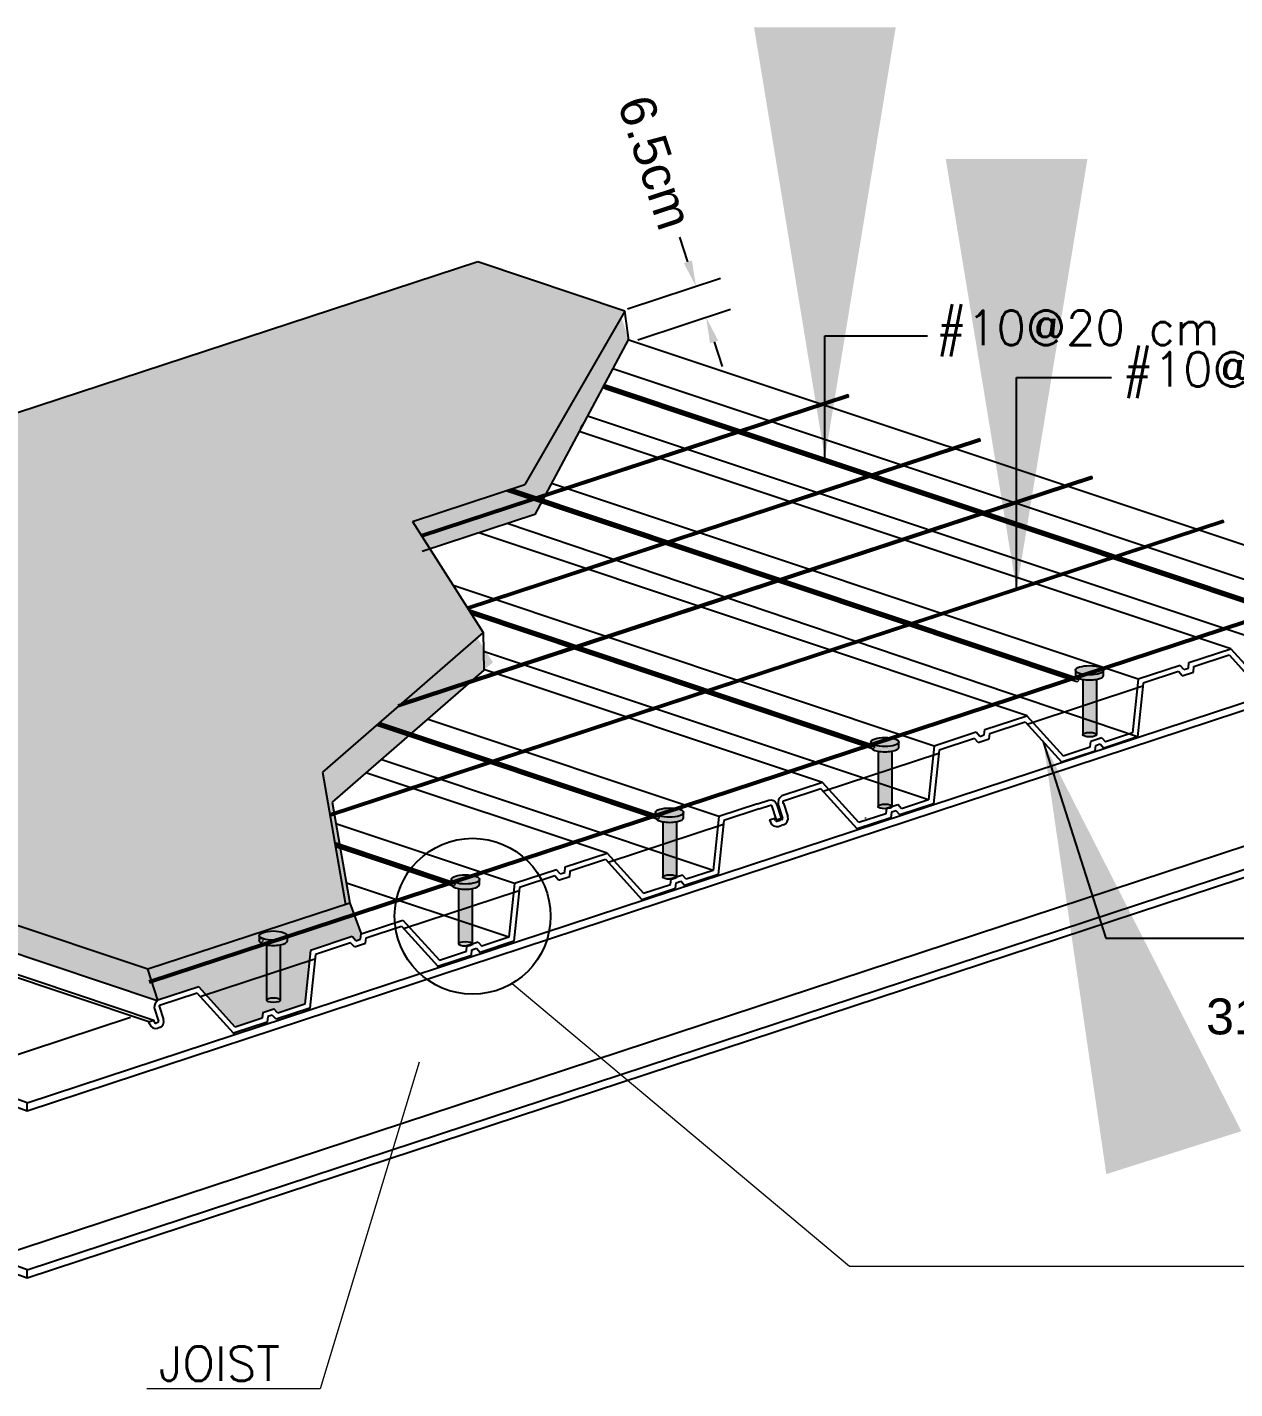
# Model space of a CAD drawing. Header units: inches. Extents: x 1387 to 2676, y -3005 to -2136.
# Drawn here: x 2518.13 to 2526.54, y -2975.1 to -2965.63 of the extents above; entities that cross this region are included whole.
import ezdxf
from ezdxf.enums import TextEntityAlignment as Align

# ---------------------------------------------------------------- set-up
doc = ezdxf.new("R2010")
doc.units = ezdxf.units.IN
doc.header["$MEASUREMENT"] = 0
doc.linetypes.add('HIDDEN', pattern=[0.375, 0.25, -0.125])
for name, color, linetype, lineweight in [('2', 2, 'Continuous', 9), ('27', 122, 'Continuous', 25), ('30', 86, 'Continuous', 18)]:
    doc.layers.add(name, color=color, linetype=linetype, lineweight=lineweight)
for name, color, linetype in [('4', 4, 'Continuous'), ('7', 7, 'Continuous'), ('8', 1, 'HIDDEN'), ('9', 9, 'Continuous'), ('DIMLINES', 4, 'Continuous')]:
    doc.layers.add(name, color=color, linetype=linetype)
doc.styles.add('Akam', font='romansp.shx')
doc.styles.add('ROMANS', font='ROMANS')
doc.styles.get("Standard").update_dxf_attribs({"font": 'arial.ttf'})
doc.dimstyles.new('LEADER ARROW', dxfattribs={"dimtxt": 2, "dimasz": 3, "dimexe": 2, "dimexo": 2, "dimgap": 1, "dimtad": 1, "dimdec": 0, "dimzin": 0, "dimdsep": 46, "dimtxsty": 'ROMANS', "dimcen": 0.09, "dimclrd": 86, "dimclre": 86, "dimclrt": 60, "dimadec": 0, "dimazin": 0, "dimtfac": 1, "dimtdec": 0, "dimtofl": 0, "dimtmove": 0, "dimatfit": 3, "dimfxl": 7, "dimfxlon": 1, "dimtolj": 1, "dimtzin": 0, "dimarcsym": 0})
doc.dimstyles.get("Standard").update_dxf_attribs({"dimtxt": 0.25, "dimasz": 0.18, "dimexe": 0.18, "dimexo": 0.0625, "dimgap": 0.09, "dimtad": 0, "dimdec": 0, "dimlfac": 100, "dimzin": 0, "dimdsep": 46, "dimtxsty": 'Standard', "dimcen": 0.09, "dimadec": 0, "dimazin": 0, "dimtfac": 1, "dimtdec": 0, "dimtofl": 0, "dimtmove": 0, "dimatfit": 3, "dimfxl": 1, "dimtolj": 1, "dimtzin": 0, "dimarcsym": 0})
pattern_1 = [(68.134, (2478.8464, -3006.798), (8.2795, 1.9319), [0.8856, -9.7417]), (13.134, (2478.846, -3006.798), (-4.3215, 7.9308), [0.7085, -7.7934]), (118.585, (2479.536, -3006.637), (3.958, 9.8627), [0.7527, -8.2792]), (64.319, (2478.111, -3004.554), (12.5845, 2.065), [1.3284, -14.6125]), (114.77, (2479.16, -3004.381), (6.9083, 14.3663), [1.129, -12.4187]), (9.318, (2478.111, -3004.554), (6.9083, 14.3662), [1.0627, -11.69]), (39.134, (2479.417, -3004.747), (8.178, -2.3243), [0.8856, -9.7417]), (344.134, (2479.417, -3004.747), (0.0653, 9.0316), [0.7085, -7.7934]), (89.586, (2480.099, -3004.941), (8.2433, 6.7073), [0.7527, -8.2792]), (55.6344, (2478.8464, -3006.7978), (-1.08701, 3.7803), [0, -7.6989, 0, -7.91144, 0, -7.82288]), (25.634, (2478.8464, -3006.798), (1.5025, 5.39277), [0, -4.5107, 0, -7.52177, 0, -2.98155]), (345.6344, (2476.344, -3007.6174), (6.07322, 1.70883), [0, -2.95203, 0, -9.21033, 0, -12.2214]), (335.634, (2475.222, -3007.985), (6.17637, 3.2667), [0, -3.83764, 0, -6.1166, 0, -8.67897])]

# ---------------------------------------------------------------- blocks, each defined once
blk = doc.blocks.new('*D444')
at = {"layer": 'Defpoints', "color": 0, "transparency": 16777216}
for p in [(2522.2529, -2967.6046), (2522.8588, -2967.6448), (2522.3235, -2967.8201)]:
    blk.add_point(p, dxfattribs=at)
at = {"layer": 'DIMLINES', "color": 0, "lineweight": -2, "transparency": 16777216}
for p, q in [((2522.7322, -2967.2583), (2522.6762, -2967.0872)), ((2522.3123, -2967.5852), (2522.9593, -2967.3733)), ((2522.3829, -2967.8006), (2523.0299, -2967.5887)), ((2522.9148, -2967.8158), (2522.9709, -2967.9869))]:
    blk.add_line(p, q, dxfattribs=at)
at = {"layer": 'DIMLINES', "color": 0, "transparency": 16777216}
for points in [[(2522.7607, -2967.2489), (2522.7037, -2967.2676), (2522.7883, -2967.4293)], [(2522.9434, -2967.8065), (2522.8863, -2967.8252), (2522.8588, -2967.6448)]]:
    blk.add_solid(points, dxfattribs=at)
at = {"layer": 'DIMLINES', "color": 0, "transparency": 16777216, "insert": (2522.5057, -2966.5667), "char_height": 0.25, "attachment_point": 5, "rotation": 288.13437}
blk.add_mtext('\\A1;6.5cm', dxfattribs=at)
blk = doc.blocks.new('*D461')
at = {"layer": 'Defpoints', "color": 0, "transparency": 16777216}
for p in [(2527.8527, -2972.5123), (2527.8527, -2973.1633), (2528.7315, -2973.1633)]:
    blk.add_point(p, dxfattribs=at)
at = {"layer": 'DIMLINES', "color": 0, "lineweight": -2, "transparency": 16777216}
for p, q in [((2527.8527, -2973.1008), (2527.8527, -2972.3323)), ((2528.7315, -2973.1008), (2528.7315, -2972.3323)), ((2527.8527, -2972.5123), (2527.6727, -2972.5123)), ((2528.5515, -2972.5123), (2528.0327, -2972.5123))]:
    blk.add_line(p, q, dxfattribs=at)
at = {"layer": 'DIMLINES', "color": 0, "transparency": 16777216}
for points in [[(2528.0327, -2972.4823), (2528.0327, -2972.5423), (2527.8527, -2972.5123)], [(2528.5515, -2972.4823), (2528.5515, -2972.5423), (2528.7315, -2972.5123)]]:
    blk.add_solid(points, dxfattribs=at)
at = {"layer": 'DIMLINES', "color": 0, "transparency": 16777216, "insert": (2526.9705, -2972.5123), "char_height": 0.25, "attachment_point": 5}
blk.add_mtext('\\A1;31.7mm', dxfattribs=at)

msp = doc.modelspace()

# ---------------------------------------------------------------- hatches: boundary and pattern name
msp.add_hatch(color=252).paths.add_polyline_path([(2512.673347, -2970.074798), (2518.972506, -2972.18273), (2520.349505, -2971.731743), (2520.187412, -2970.810752), (2521.306742, -2969.837715), (2520.814237, -2969.065995), (2521.597767, -2968.808755), (2522.293986, -2967.602646), (2521.268923, -2967.259622)])
h = msp.add_hatch(color=5)
h.set_gradient(color1=(0, 0, 255), color2=(0, 0, 214), one_color=1, tint=0.42)
edge = h.paths.add_edge_path(flags=17)
edge.add_arc((2524.017938, -2970.633637), 0.013947, 0, 360)
edge = h.paths.add_edge_path()
edge.add_line((2524.017938, -2970.647584), (2519.037329, -2968.981457))
edge.add_line((2519.049992, -2968.9578), (2524.017938, -2970.61969))
edge.add_line((2524.003991, -2970.633637), (2519.041542, -2968.973585))
edge.add_line((2524.031884, -2970.633637), (2519.04578, -2968.965669))
h = msp.add_hatch(color=5)
h.set_gradient(color1=(0, 0, 255), color2=(112, 112, 255), one_color=1, tint=0.72)
edge = h.paths.add_edge_path()
edge.add_ellipse((2525.528556, -2970.10087), major_axis=(0.097652, 0), ratio=0.32927048, start_angle=180, end_angle=360)
edge.add_ellipse((2525.528556, -2970.10087), major_axis=(0.097652, 0), ratio=0.32927048, start_angle=0, end_angle=180)
h = msp.add_hatch(color=5)
h.set_gradient(color1=(0, 0, 255), color2=(143, 143, 255), one_color=1, tint=0.78)
edge = h.paths.add_edge_path()
edge.add_ellipse((2525.528556, -2970.136883), major_axis=(0.097652, 0), ratio=0.32927048, start_angle=300.7986893, end_angle=360)
edge.add_line((2525.626208, -2970.136883), (2525.626208, -2970.101571))
edge.add_ellipse((2525.528556, -2970.10087), major_axis=(0.097652, 0), ratio=0.32927048, start_angle=180, end_angle=360, ccw=False)
edge.add_line((2525.430904, -2970.101571), (2525.430904, -2970.136883))
edge.add_ellipse((2525.528556, -2970.136883), major_axis=(0.097652, 0), ratio=0.32927048, start_angle=180, end_angle=240.7923119)
edge.add_ellipse((2525.528556, -2970.136883), major_axis=(0.097652, 0), ratio=0.32927048, start_angle=240.7923119, end_angle=300.7986893)
h = msp.add_hatch(color=5)
h.set_gradient(color1=(0, 0, 255), color2=(204, 204, 255), one_color=1, tint=0.9)
edge = h.paths.add_edge_path()
edge.add_ellipse((2525.528556, -2970.136883), major_axis=(0.097652, 0), ratio=0.32927048, start_angle=240.7923119, end_angle=300.7986893, ccw=False)
edge.add_line((2525.480905, -2970.164948), (2525.480905, -2970.548527))
edge.add_ellipse((2525.529731, -2970.549419), major_axis=(0.048826, 0), ratio=0.32927048, start_angle=0, end_angle=180, ccw=False)
edge.add_line((2525.578557, -2970.548527), (2525.578557, -2970.164502))
edge = h.paths.add_edge_path()
edge.add_ellipse((2525.529731, -2970.549419), major_axis=(0.048826, 0), ratio=0.32927048, start_angle=0, end_angle=180)
edge.add_ellipse((2525.529731, -2970.549419), major_axis=(0.048826, 0), ratio=0.32927048, start_angle=180, end_angle=360)
h = msp.add_hatch(color=5)
h.set_gradient(color1=(0, 0, 255), color2=(112, 112, 255), one_color=1, tint=0.72)
edge = h.paths.add_edge_path()
edge.add_ellipse((2524.104006, -2970.60054), major_axis=(0.097652, 0), ratio=0.32927048, start_angle=180, end_angle=360)
edge.add_ellipse((2524.104006, -2970.60054), major_axis=(0.097652, 0), ratio=0.32927048, start_angle=0, end_angle=180)
h = msp.add_hatch(color=5)
h.set_gradient(color1=(0, 0, 255), color2=(143, 143, 255), one_color=1, tint=0.78)
edge = h.paths.add_edge_path()
edge.add_ellipse((2524.104006, -2970.636552), major_axis=(0.097652, 0), ratio=0.32927048, start_angle=300.7986893, end_angle=360)
edge.add_line((2524.201658, -2970.636552), (2524.201658, -2970.60124))
edge.add_ellipse((2524.104006, -2970.60054), major_axis=(0.097652, 0), ratio=0.32927048, start_angle=180, end_angle=360, ccw=False)
edge.add_line((2524.006354, -2970.60124), (2524.006354, -2970.636552))
edge.add_ellipse((2524.104006, -2970.636552), major_axis=(0.097652, 0), ratio=0.32927048, start_angle=180, end_angle=240.7923119)
edge.add_ellipse((2524.104006, -2970.636552), major_axis=(0.097652, 0), ratio=0.32927048, start_angle=240.7923119, end_angle=300.7986893)
h = msp.add_hatch(color=5)
h.set_gradient(color1=(0, 0, 255), color2=(204, 204, 255), one_color=1, tint=0.9)
edge = h.paths.add_edge_path()
edge.add_ellipse((2524.104006, -2970.636552), major_axis=(0.097652, 0), ratio=0.32927048, start_angle=240.7923119, end_angle=300.7986893, ccw=False)
edge.add_line((2524.056354, -2970.664618), (2524.056354, -2971.048196))
edge.add_ellipse((2524.10518, -2971.049088), major_axis=(0.048826, 0), ratio=0.32927048, start_angle=0, end_angle=180, ccw=False)
edge.add_line((2524.154006, -2971.048196), (2524.154006, -2970.664171))
edge = h.paths.add_edge_path()
edge.add_ellipse((2524.10518, -2971.049088), major_axis=(0.048826, 0), ratio=0.32927048, start_angle=0, end_angle=180)
edge.add_ellipse((2524.10518, -2971.049088), major_axis=(0.048826, 0), ratio=0.32927048, start_angle=180, end_angle=360)
h = msp.add_hatch(color=5)
h.set_gradient(color1=(0, 0, 255), color2=(112, 112, 255), one_color=1, tint=0.72)
edge = h.paths.add_edge_path()
edge.add_ellipse((2522.604866, -2971.09153), major_axis=(0.097652, 0), ratio=0.32927048, start_angle=180, end_angle=360)
edge.add_ellipse((2522.604866, -2971.09153), major_axis=(0.097652, 0), ratio=0.32927048, start_angle=0, end_angle=180)
h = msp.add_hatch(color=5)
h.set_gradient(color1=(0, 0, 255), color2=(143, 143, 255), one_color=1, tint=0.78)
edge = h.paths.add_edge_path()
edge.add_ellipse((2522.604866, -2971.127542), major_axis=(0.097652, 0), ratio=0.32927048, start_angle=300.7986893, end_angle=360)
edge.add_line((2522.702518, -2971.127542), (2522.702518, -2971.092231))
edge.add_ellipse((2522.604866, -2971.09153), major_axis=(0.097652, 0), ratio=0.32927048, start_angle=180, end_angle=360, ccw=False)
edge.add_line((2522.507214, -2971.092231), (2522.507214, -2971.127542))
edge.add_ellipse((2522.604866, -2971.127542), major_axis=(0.097652, 0), ratio=0.32927048, start_angle=180, end_angle=240.7923119)
edge.add_ellipse((2522.604866, -2971.127542), major_axis=(0.097652, 0), ratio=0.32927048, start_angle=240.7923119, end_angle=300.7986893)
h = msp.add_hatch(color=5)
h.set_gradient(color1=(0, 0, 255), color2=(204, 204, 255), one_color=1, tint=0.9)
edge = h.paths.add_edge_path()
edge.add_ellipse((2522.604866, -2971.127542), major_axis=(0.097652, 0), ratio=0.32927048, start_angle=240.7923119, end_angle=300.7986893, ccw=False)
edge.add_line((2522.557214, -2971.155608), (2522.557214, -2971.539186))
edge.add_ellipse((2522.60604, -2971.540079), major_axis=(0.048826, 0), ratio=0.32927048, start_angle=0, end_angle=180, ccw=False)
edge.add_line((2522.654866, -2971.539186), (2522.654866, -2971.155162))
edge = h.paths.add_edge_path()
edge.add_ellipse((2522.60604, -2971.540079), major_axis=(0.048826, 0), ratio=0.32927048, start_angle=0, end_angle=180)
edge.add_ellipse((2522.60604, -2971.540079), major_axis=(0.048826, 0), ratio=0.32927048, start_angle=180, end_angle=360)
h = msp.add_hatch(color=5)
h.set_gradient(color1=(0, 0, 255), color2=(112, 112, 255), one_color=1, tint=0.72)
edge = h.paths.add_edge_path()
edge.add_ellipse((2521.183295, -2971.557115), major_axis=(0.097652, 0), ratio=0.32927048, start_angle=180, end_angle=360)
edge.add_ellipse((2521.183295, -2971.557115), major_axis=(0.097652, 0), ratio=0.32927048, start_angle=0, end_angle=180)
h = msp.add_hatch(color=5)
h.set_gradient(color1=(0, 0, 255), color2=(143, 143, 255), one_color=1, tint=0.78)
edge = h.paths.add_edge_path()
edge.add_ellipse((2521.183295, -2971.593128), major_axis=(0.097652, 0), ratio=0.32927048, start_angle=300.7986893, end_angle=360)
edge.add_line((2521.280947, -2971.593128), (2521.280947, -2971.557816))
edge.add_ellipse((2521.183295, -2971.557115), major_axis=(0.097652, 0), ratio=0.32927048, start_angle=180, end_angle=360, ccw=False)
edge.add_line((2521.085643, -2971.557816), (2521.085643, -2971.593128))
edge.add_ellipse((2521.183295, -2971.593128), major_axis=(0.097652, 0), ratio=0.32927048, start_angle=180, end_angle=240.7923119)
edge.add_ellipse((2521.183295, -2971.593128), major_axis=(0.097652, 0), ratio=0.32927048, start_angle=240.7923119, end_angle=300.7986893)
h = msp.add_hatch(color=5)
h.set_gradient(color1=(0, 0, 255), color2=(204, 204, 255), one_color=1, tint=0.9)
edge = h.paths.add_edge_path()
edge.add_ellipse((2521.183295, -2971.593128), major_axis=(0.097652, 0), ratio=0.32927048, start_angle=240.7923119, end_angle=300.7986893, ccw=False)
edge.add_line((2521.135643, -2971.621193), (2521.135643, -2972.004772))
edge.add_ellipse((2521.184469, -2972.005664), major_axis=(0.048826, 0), ratio=0.32927048, start_angle=0, end_angle=180, ccw=False)
edge.add_line((2521.233295, -2972.004772), (2521.233295, -2971.620747))
edge = h.paths.add_edge_path()
edge.add_ellipse((2521.184469, -2972.005664), major_axis=(0.048826, 0), ratio=0.32927048, start_angle=0, end_angle=180)
edge.add_ellipse((2521.184469, -2972.005664), major_axis=(0.048826, 0), ratio=0.32927048, start_angle=180, end_angle=360)
h = msp.add_hatch(color=5)
h.set_gradient(color1=(0, 0, 255), color2=(112, 112, 255), one_color=1, tint=0.72)
edge = h.paths.add_edge_path()
edge.add_ellipse((2519.846002, -2971.947999), major_axis=(0.097652, 0), ratio=0.32927048, start_angle=180, end_angle=360)
edge.add_ellipse((2519.846002, -2971.947999), major_axis=(0.097652, 0), ratio=0.32927048, start_angle=0, end_angle=180)
h = msp.add_hatch(color=5)
h.set_gradient(color1=(0, 0, 255), color2=(143, 143, 255), one_color=1, tint=0.78)
edge = h.paths.add_edge_path()
edge.add_ellipse((2519.846002, -2971.984011), major_axis=(0.097652, 0), ratio=0.32927048, start_angle=300.7986893, end_angle=360)
edge.add_line((2519.943654, -2971.984011), (2519.943654, -2971.948699))
edge.add_ellipse((2519.846002, -2971.947999), major_axis=(0.097652, 0), ratio=0.32927048, start_angle=180, end_angle=360, ccw=False)
edge.add_line((2519.74835, -2971.948699), (2519.74835, -2971.984011))
edge.add_ellipse((2519.846002, -2971.984011), major_axis=(0.097652, 0), ratio=0.32927048, start_angle=180, end_angle=240.7923119)
edge.add_ellipse((2519.846002, -2971.984011), major_axis=(0.097652, 0), ratio=0.32927048, start_angle=240.7923119, end_angle=300.7986893)
h = msp.add_hatch(color=5)
h.set_gradient(color1=(0, 0, 255), color2=(204, 204, 255), one_color=1, tint=0.9)
edge = h.paths.add_edge_path()
edge.add_ellipse((2519.846002, -2971.984011), major_axis=(0.097652, 0), ratio=0.32927048, start_angle=240.7923119, end_angle=300.7986893, ccw=False)
edge.add_line((2519.79835, -2972.012077), (2519.79835, -2972.395655))
edge.add_ellipse((2519.847176, -2972.396547), major_axis=(0.048826, 0), ratio=0.32927048, start_angle=0, end_angle=180, ccw=False)
edge.add_line((2519.896002, -2972.395655), (2519.896002, -2972.01163))
edge = h.paths.add_edge_path()
edge.add_ellipse((2519.847176, -2972.396547), major_axis=(0.048826, 0), ratio=0.32927048, start_angle=0, end_angle=180)
edge.add_ellipse((2519.847176, -2972.396547), major_axis=(0.048826, 0), ratio=0.32927048, start_angle=180, end_angle=360)
at = {"layer": '2'}
h = msp.add_hatch(dxfattribs=at)
h.set_pattern_fill('AR-CONC', color=256, scale=0.046489, angle=18.1343743, style=0)
h.set_pattern_definition(pattern_1)
h.paths.add_polyline_path([(2522.810846, -2971.014301), (2522.514456, -2971.111373, -0.41421356), (2522.53205, -2971.120286, -1), (2522.505543, -2971.128968, -0.41421356), (2522.514456, -2971.111373), (2521.106141, -2971.572617), (2521.103531, -2971.57777, -0.19891237), (2521.110482, -2971.585871, -1), (2521.083974, -2971.594552, -0.41421356), (2521.092887, -2971.576958), (2519.671314, -2972.042543, -0.41421356), (2519.688909, -2972.051457, -1), (2519.662401, -2972.060138, -0.41421356), (2519.671314, -2972.042543), (2518.998737, -2972.262822), (2519.043067, -2972.398174), (2519.327159, -2972.305129), (2519.580547, -2972.584138), (2519.769109, -2972.522381), (2519.772815, -2972.483992), (2519.850633, -2972.458506), (2519.876331, -2972.487265), (2520.064893, -2972.425508), (2520.104133, -2972.050659), (2520.395927, -2971.955092), (2520.421624, -2971.983851), (2520.45323, -2971.9735), (2520.456936, -2971.935111), (2520.74873, -2971.839544), (2521.002118, -2972.118553), (2521.19068, -2972.056796), (2521.194385, -2972.018407), (2521.272204, -2971.992921), (2521.297902, -2972.021679), (2521.486464, -2971.959922), (2521.525704, -2971.585074), (2521.817498, -2971.489507), (2521.843195, -2971.518266), (2521.874801, -2971.507915), (2521.878507, -2971.469526), (2522.170301, -2971.373959), (2522.423689, -2971.652968), (2522.612251, -2971.591211), (2522.615956, -2971.552822), (2522.693775, -2971.527335), (2522.719473, -2971.556094), (2522.908035, -2971.494337), (2522.947275, -2971.119489), (2523.215962, -2971.03149), (2523.29636, -2971.005158, -0.41421356), (2523.349144, -2971.031897), (2523.381811, -2971.131639), (2523.346467, -2971.143214), (2523.313801, -2971.043473, 0.41421356), (2523.307936, -2971.040502), (2523.227537, -2971.066834), (2522.981755, -2971.147331), (2522.942515, -2971.52218), (2523.911501, -2971.204822), (2523.658113, -2970.925814), (2523.396925, -2971.011357, 0.59865269), (2523.397187, -2971.027094), (2523.427235, -2971.118841, -0.41421356), (2523.398119, -2971.176317), (2523.386887, -2971.179995), (2523.363747, -2971.187574, -0.41421356), (2523.306271, -2971.158458), (2523.301301, -2971.143285), (2523.336645, -2971.131709), (2523.341614, -2971.146883, 0.41421356), (2523.352171, -2971.15223), (2523.375311, -2971.144652), (2523.386544, -2971.140973, 0.41421356), (2523.391892, -2971.130416), (2523.361843, -2971.038669, -0.32208115), (2523.385349, -2970.976013), (2523.669441, -2970.882969), (2523.922829, -2971.161977), (2524.111391, -2971.100221), (2524.115097, -2971.061832), (2524.192916, -2971.036345), (2524.218613, -2971.065104), (2524.407175, -2971.003347), (2524.446415, -2970.628498), (2524.456055, -2970.625341), (2524.543891, -2970.446704), (2524.013596, -2970.620383, -0.41421356), (2524.031191, -2970.629296, -1), (2524.004683, -2970.637978, -0.41421356), (2524.013596, -2970.620383), (2522.810846, -2971.014301), (2522.646673, -2971.36292, -0.20640223), (2522.661297, -2971.379474, -1), (2522.608282, -2971.396837, -0.65782187), (2522.646673, -2971.36292)])
h.paths.add_polyline_path([(2522.607686, -2971.397032, -1), (2522.554671, -2971.414395, -1)], flags=16)
h.paths.add_polyline_path([(2521.186708, -2971.862423, -1), (2521.239724, -2971.84506, -1)], flags=16)
h.paths.add_polyline_path([(2521.133097, -2971.879981, -1), (2521.186113, -2971.862618, -1)], flags=16)
h.paths.add_polyline_path([(2524.106827, -2970.906042, -1), (2524.053811, -2970.923405, -1)], flags=16)
h.paths.add_polyline_path([(2524.160438, -2970.888483, -1), (2524.107422, -2970.905847, -1)], flags=16)
h.paths.add_polyline_path([(2519.76514, -2972.328007, -1), (2519.818155, -2972.310644, -1)], flags=16)
h.paths.add_polyline_path([(2519.711529, -2972.345566, -1), (2519.764544, -2972.328202, -1)], flags=16)
h.paths.add_polyline_path([(2522.819017, -2970.996949), (2521.115054, -2971.555022), (2521.106141, -2971.572617), (2522.810846, -2971.014301)])
h.paths.add_polyline_path([(2522.860224, -2970.909446), (2521.160002, -2971.466293), (2521.115054, -2971.555022), (2522.819017, -2970.996949)])
h.paths.add_polyline_path([(2527.594313, -2969.447646), (2526.856738, -2969.689213, -0.41421356), (2526.874333, -2969.698126, -1), (2526.847825, -2969.706807, -0.41421356), (2526.856738, -2969.689213), (2525.43517, -2970.154797, -0.41421356), (2525.452764, -2970.16371, -1), (2525.426257, -2970.172392, -0.41421356), (2525.43517, -2970.154797), (2524.543891, -2970.446704), (2524.456055, -2970.625341), (2524.738209, -2970.532932), (2524.763907, -2970.561691), (2524.795513, -2970.551339), (2524.799218, -2970.51295), (2525.091012, -2970.417384), (2525.3444, -2970.696392), (2525.532962, -2970.634635), (2525.536668, -2970.596247), (2525.614487, -2970.57076), (2525.640184, -2970.599519), (2525.828746, -2970.537762), (2525.867986, -2970.162913), (2526.15978, -2970.067347), (2526.185478, -2970.096105), (2526.217084, -2970.085754), (2526.220789, -2970.047365), (2526.512583, -2969.951799), (2526.765971, -2970.230807), (2526.954533, -2970.16905), (2526.958239, -2970.130662), (2527.036058, -2970.105175), (2527.061755, -2970.133934), (2527.250317, -2970.072177), (2527.289557, -2969.697328), (2527.558244, -2969.609329), (2527.638643, -2969.582998)])
h.paths.add_polyline_path([(2525.528398, -2970.440456, -1), (2525.475382, -2970.45782, -1)], flags=16)
h.paths.add_polyline_path([(2525.582009, -2970.422898, -1), (2525.528993, -2970.440261, -1)], flags=16)
h.paths.add_polyline_path([(2526.949969, -2969.974871, -1), (2526.896953, -2969.992235, -1)], flags=16)
h.paths.add_polyline_path([(2527.003579, -2969.957313, -1), (2526.950564, -2969.974676, -1)], flags=16)
h.paths.add_polyline_path([(2527.589972, -2969.434392), (2524.552492, -2970.429211), (2524.543891, -2970.446704), (2527.594313, -2969.447646)])
h.paths.add_polyline_path([(2527.568082, -2969.367554), (2524.595867, -2970.340998), (2524.552492, -2970.429211), (2527.589972, -2969.434392)])
h.paths.add_polyline_path([(2524.595867, -2970.340998), (2522.860224, -2970.909446), (2522.819017, -2970.996949), (2524.552492, -2970.429211)])
h = msp.add_hatch(dxfattribs=at)
h.set_pattern_fill('AR-CONC', color=256, scale=0.046489, angle=18.1343743, style=0)
h.set_pattern_definition(pattern_1)
h.paths.add_polyline_path([(2521.106141, -2971.572617), (2521.103531, -2971.57777, -0.19891237), (2521.110482, -2971.585871, -1), (2521.083974, -2971.594552, -0.41421356), (2521.092887, -2971.576958), (2519.671314, -2972.042543, -0.41421356), (2519.688909, -2972.051457, -1), (2519.662401, -2972.060138, -0.41421356), (2519.671314, -2972.042543), (2518.998737, -2972.262822), (2519.043067, -2972.398174), (2519.327159, -2972.305129), (2519.580547, -2972.584138), (2519.769109, -2972.522381), (2519.772815, -2972.483992), (2519.850633, -2972.458506), (2519.876331, -2972.487265), (2520.064893, -2972.425508), (2520.104133, -2972.050659), (2520.395927, -2971.955092), (2520.421624, -2971.983851), (2520.45323, -2971.9735), (2520.456936, -2971.935111), (2520.74873, -2971.839544), (2521.002118, -2972.118553), (2521.19068, -2972.056796), (2521.194385, -2972.018407), (2521.272204, -2971.992921), (2521.297902, -2972.021679), (2521.486464, -2971.959922), (2521.525704, -2971.585074), (2521.817498, -2971.489507), (2521.843195, -2971.518266), (2521.874801, -2971.507915), (2521.878507, -2971.469526), (2522.170301, -2971.373959), (2522.423689, -2971.652968), (2522.612251, -2971.591211), (2522.615956, -2971.552822), (2522.693775, -2971.527335), (2522.719473, -2971.556094), (2522.908035, -2971.494337), (2522.947275, -2971.119489), (2523.215962, -2971.03149), (2523.29636, -2971.005158, -0.41421356), (2523.349144, -2971.031897), (2523.381811, -2971.131639), (2523.346467, -2971.143214), (2523.313801, -2971.043473, 0.41421356), (2523.307936, -2971.040502), (2523.227537, -2971.066834), (2522.981755, -2971.147331), (2522.942515, -2971.52218), (2523.911501, -2971.204822), (2523.658113, -2970.925814), (2523.396925, -2971.011357, 0.59865269), (2523.397187, -2971.027094), (2523.427235, -2971.118841, -0.41421356), (2523.398119, -2971.176317), (2523.386887, -2971.179995), (2523.363747, -2971.187574, -0.41421356), (2523.306271, -2971.158458), (2523.301301, -2971.143285), (2523.336645, -2971.131709), (2523.341614, -2971.146883, 0.41421356), (2523.352171, -2971.15223), (2523.375311, -2971.144652), (2523.386544, -2971.140973, 0.41421356), (2523.391892, -2971.130416), (2523.361843, -2971.038669, -0.32208115), (2523.385349, -2970.976013), (2523.669441, -2970.882969), (2523.922829, -2971.161977), (2524.111391, -2971.100221), (2524.115097, -2971.061832), (2524.192916, -2971.036345), (2524.218613, -2971.065104), (2524.407175, -2971.003347), (2524.446415, -2970.628498), (2524.456055, -2970.625341), (2524.543891, -2970.446704), (2524.013596, -2970.620383, -0.41421356), (2524.031191, -2970.629296, -1), (2524.004683, -2970.637978, -0.41421356), (2524.013596, -2970.620383), (2522.810846, -2971.014301), (2522.646673, -2971.36292, -0.20640223), (2522.661297, -2971.379474, -1), (2522.608282, -2971.396837, -0.65782187), (2522.646673, -2971.36292), (2522.810846, -2971.014301), (2522.514456, -2971.111373, -0.41421356), (2522.53205, -2971.120286, -1), (2522.505543, -2971.128968, -0.41421356), (2522.514456, -2971.111373)])
h.paths.add_polyline_path([(2521.239724, -2971.84506, -1), (2521.186708, -2971.862423, -1)], flags=16)
h.paths.add_polyline_path([(2521.186113, -2971.862618, -1), (2521.133097, -2971.879981, -1)], flags=16)
h.paths.add_polyline_path([(2522.607686, -2971.397032, -1), (2522.554671, -2971.414395, -1)], flags=16)
h.paths.add_polyline_path([(2519.818155, -2972.310644, -1), (2519.76514, -2972.328007, -1)], flags=16)
h.paths.add_polyline_path([(2519.711529, -2972.345566, -1), (2519.764544, -2972.328202, -1)], flags=16)
h.paths.add_polyline_path([(2524.106827, -2970.906042, -1), (2524.053811, -2970.923405, -1)], flags=16)
h.paths.add_polyline_path([(2524.160438, -2970.888483, -1), (2524.107422, -2970.905847, -1)], flags=16)
h.paths.add_polyline_path([(2524.543891, -2970.446704), (2524.456055, -2970.625341), (2524.738209, -2970.532932), (2524.763907, -2970.561691), (2524.795513, -2970.551339), (2524.799218, -2970.51295), (2525.091012, -2970.417384), (2525.3444, -2970.696392), (2525.532962, -2970.634635), (2525.536668, -2970.596247), (2525.614487, -2970.57076), (2525.640184, -2970.599519), (2525.828746, -2970.537762), (2525.867986, -2970.162913), (2526.15978, -2970.067347), (2526.185478, -2970.096105), (2526.217084, -2970.085754), (2526.220789, -2970.047365), (2526.512583, -2969.951799), (2526.765971, -2970.230807), (2526.954533, -2970.16905), (2526.958239, -2970.130662), (2527.036058, -2970.105175), (2527.061755, -2970.133934), (2527.250317, -2970.072177), (2527.289557, -2969.697328), (2527.558244, -2969.609329), (2527.638643, -2969.582998), (2527.594313, -2969.447646), (2526.856738, -2969.689213, -0.41421356), (2526.874333, -2969.698126, -1), (2526.847825, -2969.706807, -0.41421356), (2526.856738, -2969.689213), (2525.43517, -2970.154797, -0.41421356), (2525.452764, -2970.16371, -1), (2525.426257, -2970.172392, -0.41421356), (2525.43517, -2970.154797)])
h.paths.add_polyline_path([(2525.528398, -2970.440456, -1), (2525.475382, -2970.45782, -1)], flags=16)
h.paths.add_polyline_path([(2525.582009, -2970.422898, -1), (2525.528993, -2970.440261, -1)], flags=16)
h.paths.add_polyline_path([(2526.949969, -2969.974871, -1), (2526.896953, -2969.992235, -1)], flags=16)
h.paths.add_polyline_path([(2527.003579, -2969.957313, -1), (2526.950564, -2969.974676, -1)], flags=16)
at = {"layer": '8'}
h = msp.add_hatch(dxfattribs=at)
h.set_pattern_fill('AR-CONC', color=256, scale=0.05, style=0)
h.set_pattern_definition([(50, (3546.2251, -3157.31574), (0.35863009, -0.03137607), [0.0375, -0.4125]), (355, (3546.2251, -3157.31574), (-0.06937567, 0.37609607), [0.03, -0.33]), (100.451444, (3546.255, -3157.31835), (0.28925442, 0.34472), [0.0318701, -0.35057106]), (46.1842, (3546.2251, -3157.21574), (0.53362067, -0.08275964), [0.05625, -0.61875]), (96.635635, (3546.26957, -3157.22263), (0.46733097, 0.4870593), [0.04780517, -0.52585688]), (351.184164, (3546.2251, -3157.21574), (0.46733097, 0.4870593), [0.045, -0.495]), (21, (3546.2751, -3157.24074), (0.29845353, -0.201309445), [0.0375, -0.4125]), (326, (3546.2751, -3157.24074), (0.12165767, 0.36257502), [0.03, -0.33]), (71.451445, (3546.29997, -3157.2575), (0.42011119, 0.16126558), [0.0318701, -0.35057106]), (37.5, (3546.2251, -3157.31574), (0.006079928, 0.166446927), [0, -0.326, 0, -0.335, 0, -0.33125]), (7.5, (3546.2251, -3157.31574), (0.13153477, 0.197205856), [0, -0.191, 0, -0.3185, 0, -0.12625]), (327.5, (3546.1136, -3157.31574), (0.266911218, -0.011277436), [0, -0.125, 0, -0.39, 0, -0.5175]), (317.5, (3546.0636, -3157.31574), (0.291593085, 0.05005249), [0, -0.1625, 0, -0.259, 0, -0.3675])])
h.paths.add_polyline_path([(2520.104133, -2972.050659), (2520.395927, -2971.955092), (2520.421624, -2971.983851), (2520.45323, -2971.9735), (2520.456936, -2971.935111), (2520.379333, -2971.721974), (2520.349505, -2971.731743), (2518.972506, -2972.18273), (2512.673347, -2970.074798), (2512.743908, -2970.290242, 0.027097), (2512.738544, -2970.294474), (2519.037702, -2972.402406, -0.027097), (2519.043067, -2972.398174), (2519.327159, -2972.305129), (2519.580547, -2972.584138), (2519.769109, -2972.522381), (2519.772815, -2972.483992), (2519.850633, -2972.458506), (2519.876331, -2972.487265), (2520.064893, -2972.425508)])
h.paths.add_polyline_path([(2520.255606, -2971.018967), (2521.374935, -2970.04593), (2521.265136, -2969.873882), (2520.187412, -2970.810752), (2520.349505, -2971.731743), (2520.379333, -2971.721974)])
h.paths.add_polyline_path([(2521.665961, -2969.016971), (2522.31927, -2967.796502), (2522.251077, -2967.588287), (2521.597767, -2968.808755), (2520.814237, -2969.065995), (2520.935912, -2969.256652)])

# ---------------------------------------------------------------- linework, layer by layer
at = {"color": 5}
for p, q in [((2521.268923, -2967.259622), (2512.673347, -2970.074798)), ((2522.293986, -2967.602646), (2521.268923, -2967.259622)), ((2522.293986, -2967.602646), (2521.597767, -2968.808755)), ((2522.321638, -2967.80373), (2522.293986, -2967.602646)), ((2522.31927, -2967.796502), (2521.665961, -2969.016971)), ((2521.986308, -2968.416516), (2521.998971, -2968.392859)), ((2520.814237, -2969.065995), (2521.597767, -2968.808755)), ((2521.665961, -2969.016971), (2520.88243, -2969.27421)), ((2520.814237, -2969.065995), (2521.306742, -2969.837715)), ((2521.306742, -2969.837715), (2520.187412, -2970.810752)), ((2521.306742, -2969.837715), (2521.311379, -2970.100027)), ((2518.972506, -2972.18273), (2512.673347, -2970.074798)), ((2521.311379, -2970.100027), (2520.255606, -2971.018967)), ((2525.430904, -2970.10087), (2525.430904, -2970.137297)), ((2525.626208, -2970.137297), (2525.626208, -2970.10087)), ((2525.480905, -2970.164948), (2525.480905, -2970.549419)), ((2525.578557, -2970.549419), (2525.578557, -2970.164502)), ((2525.094163, -2970.476172), (2525.900374, -2970.210743)), ((2524.006354, -2970.60054), (2524.006354, -2970.636967)), ((2524.056354, -2970.664618), (2524.056354, -2971.049088)), ((2524.154006, -2971.049088), (2524.154006, -2970.664171)), ((2524.201658, -2970.636967), (2524.201658, -2970.60054)), ((2523.674298, -2970.943635), (2524.478538, -2970.678855)), ((2525.333071, -2970.739237), (2525.334327, -2970.743052)), ((2520.187412, -2970.810752), (2520.349505, -2971.731743)), ((2520.255606, -2971.018967), (2520.379333, -2971.721974)), ((2522.507214, -2971.09153), (2522.507214, -2971.127957)), ((2522.702518, -2971.127957), (2522.702518, -2971.09153)), ((2523.346467, -2971.143214), (2523.341614, -2971.146883)), ((2522.176956, -2971.436606), (2522.979119, -2971.172509)), ((2522.557214, -2971.155608), (2522.557214, -2971.540079)), ((2522.654866, -2971.540079), (2522.654866, -2971.155162)), ((2523.911501, -2971.204822), (2523.913396, -2971.210585)), ((2521.085643, -2971.557115), (2521.085643, -2971.593542)), ((2521.135643, -2971.621193), (2521.135643, -2972.005664)), ((2521.233295, -2972.005664), (2521.233295, -2971.620747)), ((2521.280947, -2971.593542), (2521.280947, -2971.557115)), ((2520.752257, -2971.898748), (2521.55048, -2971.635948)), ((2522.41236, -2971.695813), (2522.414932, -2971.703629)), ((2520.379333, -2971.721974), (2518.972506, -2972.18273)), ((2520.379333, -2971.721974), (2520.456936, -2971.935111)), ((2519.74835, -2971.947999), (2519.74835, -2971.984426)), ((2519.943654, -2971.984426), (2519.943654, -2971.947999)), ((2519.79835, -2972.012077), (2519.79835, -2972.396547)), ((2519.896002, -2972.396547), (2519.896002, -2972.01163)), ((2519.043067, -2972.398174), (2518.972506, -2972.18273)), ((2519.337225, -2972.371533), (2520.135448, -2972.108733)), ((2520.990789, -2972.161398), (2520.993988, -2972.171166)), ((2519.569218, -2972.626983), (2519.573072, -2972.638695))]:
    msp.add_line(p, q, dxfattribs=at)
for p, q in [((2527.651665, -2969.580919), (2522.321638, -2967.80373)), ((2527.289557, -2969.697328), (2522.208628, -2968.003196)), ((2527.250317, -2970.072177), (2522.032421, -2968.332375)), ((2526.512583, -2969.951799), (2521.975368, -2968.438957)), ((2525.867986, -2970.162913), (2521.78185, -2968.800474)), ((2525.094163, -2970.417384), (2521.277062, -2969.144649)), ((2525.863226, -2970.565604), (2521.474154, -2969.079943)), ((2524.446415, -2970.628498), (2521.09914, -2969.512418)), ((2524.407175, -2971.003347), (2521.309086, -2969.970352)), ((2526.220789, -2970.047365), (2526.512583, -2969.951799)), ((2526.255472, -2970.075141), (2526.501255, -2969.994644)), ((2526.501255, -2969.994644), (2526.754642, -2970.273652)), ((2526.512583, -2969.951799), (2526.765971, -2970.230807)), ((2523.669441, -2970.882969), (2521.31132, -2970.096701)), ((2526.15978, -2970.067347), (2525.867986, -2970.162913)), ((2526.185478, -2970.096105), (2526.15978, -2970.067347)), ((2526.185478, -2970.096105), (2526.217084, -2970.085754)), ((2526.217084, -2970.085754), (2526.220789, -2970.047365)), ((2526.251764, -2970.11353), (2526.255469, -2970.075142)), ((2525.867986, -2970.162913), (2525.828746, -2970.537762)), ((2525.902466, -2970.190756), (2525.863226, -2970.565604)), ((2526.148249, -2970.110258), (2525.902466, -2970.190756)), ((2526.173946, -2970.139017), (2526.148249, -2970.110258)), ((2526.173946, -2970.139017), (2526.251764, -2970.11353)), ((2519.037267, -2972.40226), (2512.738108, -2970.294328)), ((2518.978925, -2972.547994), (2512.679767, -2970.440062)), ((2512.71511, -2970.428487), (2519.014269, -2972.536419)), ((2522.947275, -2971.119489), (2520.91763, -2970.442745)), ((2524.799218, -2970.51295), (2525.091012, -2970.417384)), ((2524.833901, -2970.540726), (2525.079684, -2970.460229)), ((2525.079684, -2970.460229), (2525.333071, -2970.739237)), ((2525.091012, -2970.417384), (2525.3444, -2970.696392)), ((2524.738209, -2970.532932), (2524.446415, -2970.628498)), ((2524.726678, -2970.575843), (2524.480895, -2970.656341)), ((2524.752375, -2970.604602), (2524.726678, -2970.575843)), ((2524.763907, -2970.561691), (2524.738209, -2970.532932)), ((2524.752375, -2970.604602), (2524.830193, -2970.579116)), ((2524.763907, -2970.561691), (2524.795513, -2970.551339)), ((2524.795513, -2970.551339), (2524.799218, -2970.51295)), ((2524.830193, -2970.579116), (2524.833898, -2970.540727)), ((2525.614487, -2970.57076), (2525.536668, -2970.596247)), ((2525.614487, -2970.57076), (2525.640184, -2970.599519)), ((2525.863226, -2970.565604), (2525.628652, -2970.64243)), ((2525.828746, -2970.537762), (2525.640184, -2970.599519)), ((2524.446415, -2970.628498), (2524.407175, -2971.003347)), ((2524.480895, -2970.656341), (2524.441655, -2971.031189)), ((2525.333071, -2970.739237), (2525.567645, -2970.662411)), ((2525.3444, -2970.696392), (2525.532962, -2970.634635)), ((2525.532962, -2970.634635), (2525.536668, -2970.596247)), ((2525.567645, -2970.662411), (2525.571351, -2970.624022)), ((2525.571351, -2970.624022), (2525.602955, -2970.613671)), ((2525.602955, -2970.613671), (2525.628652, -2970.64243)), ((2522.908035, -2971.494337), (2520.59538, -2970.72323)), ((2522.170301, -2971.373959), (2520.491042, -2970.814045)), ((2523.669441, -2970.882969), (2523.385349, -2970.976013)), ((2523.658113, -2970.925814), (2523.396925, -2971.011357)), ((2523.911501, -2971.204822), (2523.658113, -2970.925814)), ((2523.922829, -2971.161977), (2523.669441, -2970.882969)), ((2523.215962, -2971.03149), (2522.947275, -2971.119489)), ((2523.361843, -2971.038669), (2523.391892, -2971.130416)), ((2523.397187, -2971.027094), (2523.427235, -2971.118841)), ((2524.115097, -2971.061832), (2524.192916, -2971.036345)), ((2524.218613, -2971.065104), (2524.192916, -2971.036345)), ((2524.441655, -2971.031189), (2524.207081, -2971.108015)), ((2524.407175, -2971.003347), (2524.218613, -2971.065104)), ((2522.947275, -2971.119489), (2522.908035, -2971.494337)), ((2522.981755, -2971.147331), (2522.942515, -2971.52218)), ((2523.227537, -2971.066834), (2522.981755, -2971.147331)), ((2523.301301, -2971.143285), (2523.336645, -2971.131709)), ((2523.301301, -2971.143285), (2523.306271, -2971.158458)), ((2523.341614, -2971.146883), (2523.336645, -2971.131709)), ((2523.346467, -2971.143214), (2523.381811, -2971.131639)), ((2523.352171, -2971.15223), (2523.375311, -2971.144652)), ((2523.386544, -2971.140973), (2523.375311, -2971.144652)), ((2524.146074, -2971.127996), (2523.911501, -2971.204822)), ((2524.111391, -2971.100221), (2523.922829, -2971.161977)), ((2524.115097, -2971.061832), (2524.111391, -2971.100221)), ((2524.14978, -2971.089608), (2524.146074, -2971.127996)), ((2524.181384, -2971.079257), (2524.14978, -2971.089608)), ((2524.207081, -2971.108015), (2524.181384, -2971.079257)), ((2521.525704, -2971.585074), (2520.282271, -2971.170477)), ((2523.363747, -2971.187574), (2523.386887, -2971.179995)), ((2523.398119, -2971.176317), (2523.386887, -2971.179995)), ((2521.878507, -2971.469526), (2522.170301, -2971.373959)), ((2521.91319, -2971.497302), (2522.158972, -2971.416804)), ((2522.158972, -2971.416804), (2522.41236, -2971.695813)), ((2522.170301, -2971.373959), (2522.423689, -2971.652968)), ((2521.817498, -2971.489507), (2521.525704, -2971.585074)), ((2521.843195, -2971.518266), (2521.817498, -2971.489507)), ((2521.843195, -2971.518266), (2521.874801, -2971.507915)), ((2521.874801, -2971.507915), (2521.878507, -2971.469526)), ((2521.909482, -2971.535691), (2521.913187, -2971.497302)), ((2522.693775, -2971.527335), (2522.615956, -2971.552822)), ((2522.719473, -2971.556094), (2522.693775, -2971.527335)), ((2522.942515, -2971.52218), (2522.707941, -2971.599006)), ((2522.908035, -2971.494337), (2522.719473, -2971.556094)), ((2521.486464, -2971.959922), (2520.354803, -2971.582593)), ((2521.525704, -2971.585074), (2521.486464, -2971.959922)), ((2521.560184, -2971.612916), (2521.520944, -2971.987765)), ((2521.805966, -2971.532419), (2521.560184, -2971.612916)), ((2521.831664, -2971.561178), (2521.805966, -2971.532419)), ((2521.831664, -2971.561178), (2521.909482, -2971.535691)), ((2522.41236, -2971.695813), (2522.646934, -2971.618987)), ((2522.423689, -2971.652968), (2522.612251, -2971.591211)), ((2522.612251, -2971.591211), (2522.615956, -2971.552822)), ((2522.646934, -2971.618987), (2522.650639, -2971.580598)), ((2522.650639, -2971.580598), (2522.682244, -2971.570247)), ((2522.707941, -2971.599006), (2522.682244, -2971.570247)), ((2520.456936, -2971.935111), (2520.74873, -2971.839544)), ((2520.491619, -2971.962887), (2520.737401, -2971.882389)), ((2520.737401, -2971.882389), (2520.990789, -2972.161398)), ((2520.74873, -2971.839544), (2521.002118, -2972.118553)), ((2520.395927, -2971.955092), (2520.104133, -2972.050659)), ((2520.384395, -2971.998004), (2520.138613, -2972.078501)), ((2520.410093, -2972.026763), (2520.384395, -2971.998004)), ((2520.421624, -2971.983851), (2520.395927, -2971.955092)), ((2520.410093, -2972.026763), (2520.487911, -2972.001276)), ((2520.421624, -2971.983851), (2520.45323, -2971.9735)), ((2520.45323, -2971.9735), (2520.456936, -2971.935111)), ((2520.487911, -2972.001276), (2520.491616, -2971.962888)), ((2521.272204, -2971.992921), (2521.194385, -2972.018407)), ((2521.272204, -2971.992921), (2521.297902, -2972.021679)), ((2521.520944, -2971.987765), (2521.28637, -2972.064591)), ((2521.486464, -2971.959922), (2521.297902, -2972.021679)), ((2520.104133, -2972.050659), (2520.064893, -2972.425508)), ((2520.138613, -2972.078501), (2520.099373, -2972.45335)), ((2520.990789, -2972.161398), (2521.225363, -2972.084572)), ((2521.002118, -2972.118553), (2521.19068, -2972.056796)), ((2521.19068, -2972.056796), (2521.194385, -2972.018407)), ((2521.225363, -2972.084572), (2521.229068, -2972.046183)), ((2521.229068, -2972.046183), (2521.260673, -2972.035832)), ((2521.260673, -2972.035832), (2521.28637, -2972.064591)), ((2519.327159, -2972.305129), (2519.043067, -2972.398174)), ((2519.31583, -2972.347975), (2519.054642, -2972.433517)), ((2519.569218, -2972.626983), (2519.31583, -2972.347975)), ((2519.580547, -2972.584138), (2519.327159, -2972.305129)), ((2519.016328, -2972.450958), (2519.046376, -2972.542705)), ((2519.051671, -2972.439382), (2519.08172, -2972.531129)), ((2519.772815, -2972.483992), (2519.850633, -2972.458506)), ((2519.876331, -2972.487265), (2519.850633, -2972.458506)), ((2520.099373, -2972.45335), (2519.864799, -2972.530176)), ((2520.064893, -2972.425508), (2519.876331, -2972.487265)), ((2518.978925, -2972.547994), (2519.014269, -2972.536419)), ((2518.983895, -2972.563168), (2518.978925, -2972.547994)), ((2519.019239, -2972.551593), (2519.014269, -2972.536419)), ((2519.041028, -2972.553261), (2519.029795, -2972.55694)), ((2519.803792, -2972.550157), (2519.569218, -2972.626983)), ((2519.769109, -2972.522381), (2519.580547, -2972.584138)), ((2519.772815, -2972.483992), (2519.769109, -2972.522381)), ((2519.807497, -2972.511768), (2519.803792, -2972.550157)), ((2519.839102, -2972.501417), (2519.807497, -2972.511768)), ((2519.864799, -2972.530176), (2519.839102, -2972.501417)), ((2519.052604, -2972.588605), (2519.041371, -2972.592284))]:
    msp.add_line(p, q)
for points in [[(2523.215962, -2971.03149), (2523.29636, -2971.005158, -0.41421356), (2523.349144, -2971.031897), (2523.381811, -2971.131639)], [(2523.227537, -2971.066834), (2523.307936, -2971.040502, -0.41421356), (2523.313801, -2971.043473), (2523.346467, -2971.143214)]]:
    msp.add_lwpolyline(points, format="xyb")
for centre, radius, start, end in [((2523.417185, -2971.023694), 0.057332, 123.7305773, 195.1416621), ((2523.401272, -2971.019155), 0.008928, 119.1407673, 242.7686134), ((2523.349567, -2971.144278), 0.008368, 198.1343743, 288.1343743), ((2523.383939, -2971.133021), 0.008368, 288.1343743, 18.1343743), ((2523.383939, -2971.133021), 0.045559, 288.1343743, 18.1343743), ((2523.349567, -2971.144278), 0.045559, 198.1343743, 288.1343743), ((2519.079402, -2972.449745), 0.063086, 125.1671923, 181.1015562), ((2519.056089, -2972.437935), 0.004649, 108.1343743, 198.1343743), ((2519.027191, -2972.548988), 0.045559, 198.1343743, 288.1343743), ((2519.027191, -2972.548988), 0.008368, 198.1343743, 288.1343743), ((2519.038424, -2972.545309), 0.008368, 288.1343743, 18.1343743), ((2519.038424, -2972.545309), 0.045559, 288.1343743, 18.1343743)]:
    msp.add_arc(centre, radius, start, end)
for centre, major_axis, start_param, end_param in [((2525.528556, -2970.10087), (0.097652, 0), -1.57079633, 4.71238898), ((2525.528556, -2970.136883), (0.097652, 0), 3.14159265, 6.28318531), ((2524.104006, -2970.60054), (0.097652, 0), -1.57079633, 4.71238898), ((2525.529731, -2970.549419), (0.048826, 0), -1.57079633, 4.71238898), ((2524.104006, -2970.636552), (0.097652, 0), 3.14159265, 6.28318531), ((2524.10518, -2971.049088), (0.048826, 0), -1.57079633, 4.71238898), ((2522.604866, -2971.09153), (0.097652, 0), -1.57079633, 4.71238898), ((2522.604866, -2971.127542), (0.097652, 0), 3.14159265, 6.28318531), ((2521.183295, -2971.557115), (0.097652, 0), -1.57079633, 4.71238898), ((2522.60604, -2971.540079), (0.048826, 0), -1.57079633, 4.71238898), ((2521.183295, -2971.593128), (0.097652, 0), 3.14159265, 6.28318531), ((2519.846002, -2971.947999), (0.097652, 0), -1.57079633, 4.71238898), ((2519.846002, -2971.984011), (0.097652, 0), 3.14159265, 6.28318531), ((2521.184469, -2972.005664), (0.048826, 0), -1.57079633, 4.71238898), ((2519.847176, -2972.396547), (0.048826, 0), -1.57079633, 4.71238898)]:
    msp.add_ellipse(centre, major_axis=major_axis, ratio=0.32927048, start_param=start_param, end_param=end_param, dxfattribs=at)
at = {"layer": '2'}
msp.add_circle((2522.155868, -2968.127928), 0.013947, dxfattribs=at)
at = {"layer": '2', "color": 3}
for centre in [(2525.43951, -2970.168051), (2524.017937, -2970.633637), (2522.518797, -2971.124627), (2521.097228, -2971.590211), (2519.759936, -2971.981095)]:
    msp.add_circle(centre, 0.013947, dxfattribs=at)
at = {"layer": '30'}
for p, q in [((2521.508366, -2972.280813), (2523.858542, -2974.248634)), ((2520.860495, -2972.828644), (2520.172692, -2975.101868)), ((2523.858542, -2974.248634), (2526.658649, -2974.248634)), ((2520.172692, -2975.101868), (2518.964627, -2975.101868))]:
    msp.add_line(p, q, dxfattribs=at)
at = {"layer": '4'}
for p, q in [((2522.155868, -2968.113981), (2526.861079, -2969.68852)), ((2526.847132, -2969.702466), (2522.141869, -2968.127911)), ((2526.875026, -2969.702466), (2522.146107, -2968.119995)), ((2526.861079, -2969.716413), (2522.155868, -2968.141875)), ((2525.43951, -2970.181997), (2521.465551, -2968.852163)), ((2525.425564, -2970.168051), (2521.479549, -2968.847568)), ((2525.453457, -2970.168051), (2521.493628, -2968.842945)), ((2521.507626, -2968.83835), (2525.43951, -2970.154104)), ((2521.205068, -2969.6784), (2524.017937, -2970.61969)), ((2524.031884, -2970.633637), (2521.212599, -2969.690199)), ((2524.00399, -2970.633637), (2521.220173, -2969.702068)), ((2524.017937, -2970.647583), (2521.227704, -2969.713868)), ((2522.518797, -2971.138574), (2520.563133, -2970.484136)), ((2522.50485, -2971.124627), (2520.570841, -2970.477436)), ((2522.532743, -2971.124627), (2520.578594, -2970.470696)), ((2520.586302, -2970.463996), (2522.518797, -2971.11068)), ((2520.273635, -2971.30066), (2521.097228, -2971.576265)), ((2521.111175, -2971.590211), (2520.27537, -2971.31052)), ((2521.083282, -2971.590211), (2520.277116, -2971.320438)), ((2521.097228, -2971.604158), (2520.278851, -2971.330299))]:
    msp.add_line(p, q, dxfattribs=at)
for points in [[(2520.873707, -2969.159181), (2523.8474, -2968.181989)], [(2520.881452, -2969.161116), (2523.851741, -2968.185042)], [(2520.881452, -2969.165875), (2523.851741, -2968.189801)], [(2520.881452, -2969.171316), (2523.851741, -2968.195243)], [(2521.194474, -2969.661799), (2524.764139, -2968.488764)], [(2521.202219, -2969.663734), (2524.76848, -2968.491817)], [(2521.202219, -2969.668494), (2524.76848, -2968.496576)], [(2521.202219, -2969.673935), (2524.76848, -2968.502017)], [(2520.714537, -2970.34232), (2525.549977, -2968.753335)], [(2520.714537, -2970.34708), (2525.549977, -2968.758094)], [(2520.714537, -2970.352521), (2525.549977, -2968.763535)], [(2520.741687, -2970.328918), (2525.545636, -2968.750282)], [(2520.238342, -2971.100126), (2526.459022, -2969.055934)], [(2520.240784, -2971.103804), (2526.463363, -2969.058988)], [(2520.240784, -2971.108563), (2526.463363, -2969.063747)], [(2520.240784, -2971.114004), (2526.463363, -2969.069188)], [(2518.980128, -2972.263693), (2527.589972, -2969.434392)], [(2518.984469, -2972.266747), (2527.594313, -2969.437446)], [(2518.984469, -2972.271506), (2527.594313, -2969.442205)], [(2518.984469, -2972.276947), (2527.594313, -2969.447646)]]:
    msp.add_lwpolyline(points, dxfattribs=at)
at = {"layer": '7', "ltscale": 20}
msp.add_circle((2521.233295, -2971.813205), 0.542514, dxfattribs=at)
at = {"layer": '9'}
for p, q in [((2518.133208, -2973.112458), (2528.187335, -2969.804318)), ((2518.133208, -2973.167801), (2528.187335, -2969.856587)), ((2518.133208, -2974.274674), (2528.187335, -2970.966534)), ((2518.133208, -2974.330018), (2528.187335, -2971.021878)), ((2517.613095, -2972.923315), (2518.850597, -2972.516136))]:
    msp.add_line(p, q, dxfattribs=at)
msp.add_lwpolyline([(2527.956616, -2970.882632), (2517.902489, -2974.190772)], dxfattribs=at)
msp.add_lwpolyline([(2517.613095, -2972.923315), (2517.613095, -2972.978659), (2517.847146, -2973.063773), (2517.847146, -2974.170646), (2517.613095, -2974.085532), (2517.613095, -2974.140876), (2518.133208, -2974.330018), (2518.133208, -2974.274674), (2517.902489, -2974.190772), (2517.902489, -2973.083899), (2518.133208, -2973.167801), (2518.133208, -2973.112458)], close=True, dxfattribs=at)

# ---------------------------------------------------------------- texts
at = {"layer": '27', "linetype": 'Continuous', "style": 'Akam'}
for p in [(2524.459386, -2967.837963), (2525.758187, -2968.127017)]:
    msp.add_text('#10@20 cm', height=0.24, dxfattribs=at).set_placement(p)
msp.add_text('JOIST', height=0.24, dxfattribs=at).set_placement((2519.891563, -2975.046643), align=Align.RIGHT)

# ---------------------------------------------------------------- dimensions: what is measured, and where the dimension line sits
at = {"layer": 'DIMLINES'}
dim = msp.add_linear_dim(base=(2522.858818, -2967.644759), p1=(2522.252934, -2967.604642), p2=(2522.323495, -2967.820085), angle=288.1343743, text='6.5cm', dimstyle='Standard', dxfattribs=at)
dim.commit()
dim.dimension.update_dxf_attribs({"geometry": '*D444', "text_midpoint": (2522.505736, -2966.566694), "dimtype": 161})
dim = msp.add_linear_dim(base=(2527.852673, -2972.512305), p1=(2528.73154, -2973.163325), p2=(2527.852673, -2973.163325), text='31.7mm', dimstyle='Standard', dxfattribs=at)
dim.commit()
dim.dimension.update_dxf_attribs({"geometry": '*D461', "text_midpoint": (2526.970462, -2972.512305)})

# ---------------------------------------------------------------- leaders
at = {"layer": '30'}
for points in [[(2523.686025, -2968.626029), (2523.686025, -2967.774466), (2524.401496, -2967.774466)], [(2525.020666, -2969.543276), (2525.020666, -2968.063408), (2525.681308, -2968.063408)], [(2525.206378, -2970.599733), (2525.640904, -2971.966406), (2526.990179, -2971.966406)]]:
    msp.add_leader(points, dimstyle='LEADER ARROW', override={"dimtad": 0}, dxfattribs=at)

doc.saveas('drawing.dxf')
